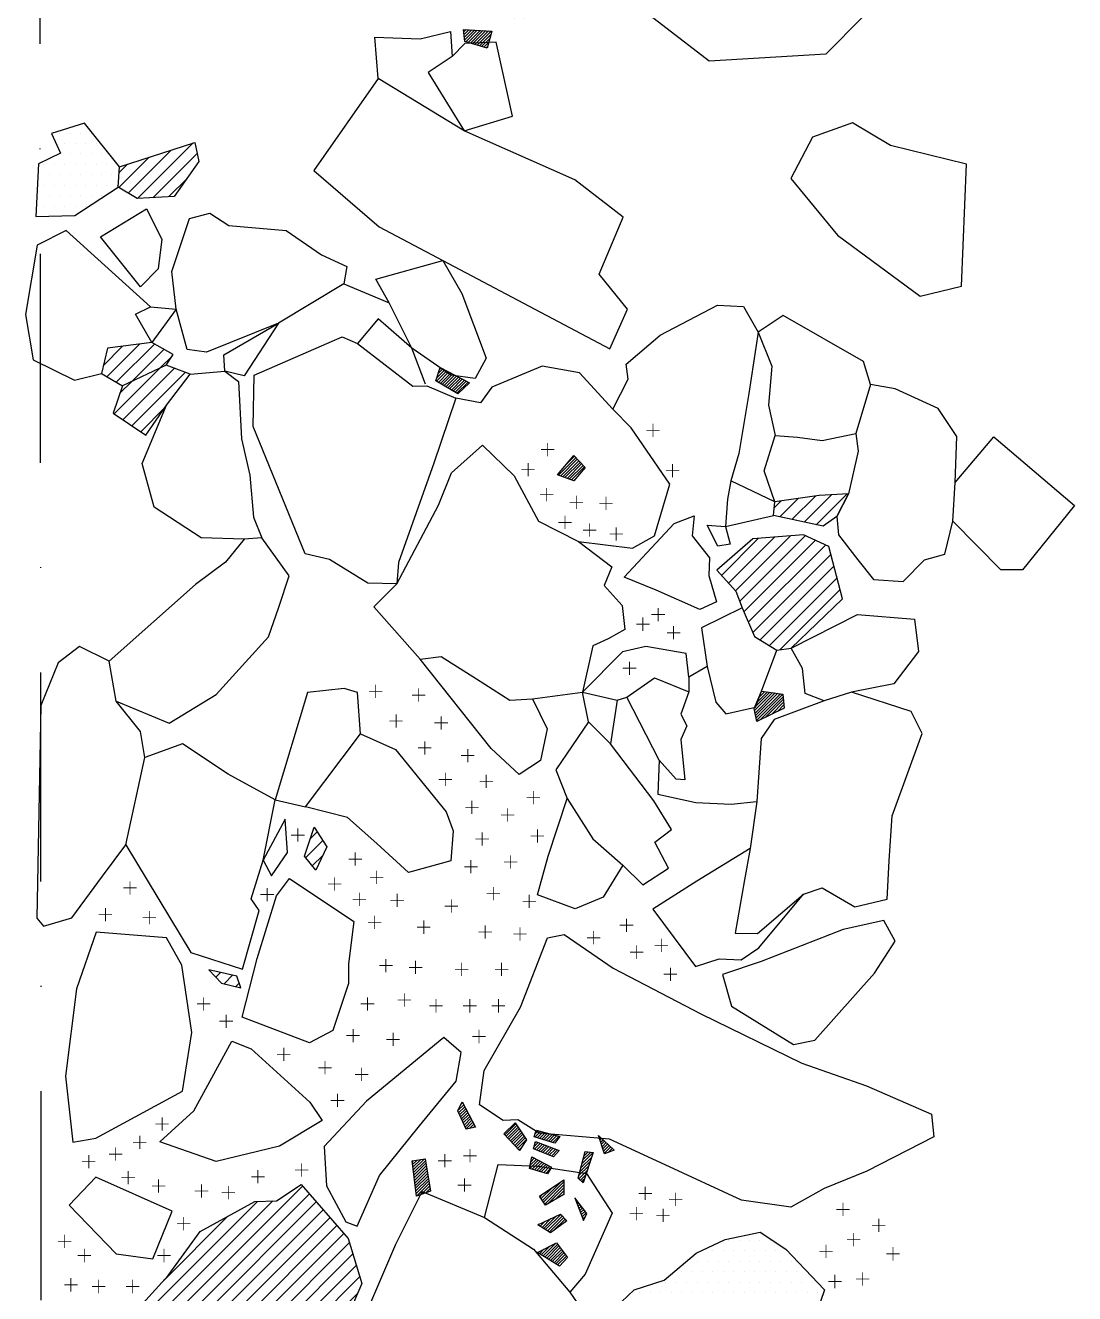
# Model space of a CAD drawing. Header units: metres. Extents: x -433 to -308, y -1823 to -1367.
# Drawn here: x -433.5 to -308, y -1597.6 to -1445.9 of the extents above; entities that cross this region are included whole.
import ezdxf

# ---------------------------------------------------------------- set-up
doc = ezdxf.new("R2010")
doc.units = ezdxf.units.M
doc.header["$LTSCALE"] = 25
doc.header["$MEASUREMENT"] = 0
doc.linetypes.add('STRICHPUNKTX2', pattern=[2, 1, -0.5, 0, -0.5])
doc.layers.get('0').update_dxf_attribs({"linetype": 'CONTINUOUS'})
for name, color, linetype in [('BEFUND', 1, 'CONTINUOUS'), ('FEUER', 1, 'CONTINUOUS'), ('GRABUNGSGRENZE', 3, 'STRICHPUNKTX2'), ('KNOCHEN', 2, 'CONTINUOUS'), ('KNOCHENSCHRAFF', 2, 'CONTINUOUS'), ('STEINE', 4, 'CONTINUOUS'), ('STEINESCHRAFF', 4, 'CONTINUOUS')]:
    doc.layers.add(name, color=color, linetype=linetype)

# ---------------------------------------------------------------- blocks, each defined once
blk = doc.blocks.new('*X1')
at = {"color": 0}
for p, q in [((-390.59, -1439.93), (-390.26, -1439.61)), ((-390.54, -1440.24), (-389.81, -1439.51)), ((-390.49, -1440.54), (-389.37, -1439.42)), ((-390.44, -1440.85), (-388.92, -1439.33)), ((-390.39, -1441.15), (-388.47, -1439.23)), ((-390.34, -1441.45), (-388.03, -1439.14)), ((-390.29, -1441.76), (-387.66, -1439.12)), ((-390.24, -1442.06), (-387.61, -1439.43)), ((-390.19, -1442.37), (-387.56, -1439.73)), ((-390.06, -1442.59), (-387.51, -1440.04)), ((-389.83, -1442.71), (-387.46, -1440.34)), ((-389.6, -1442.83), (-387.41, -1440.65)), ((-389.36, -1442.95), (-387.36, -1440.95)), ((-389.13, -1443.07), (-387.32, -1441.26)), ((-388.89, -1443.19), (-387.27, -1441.56)), ((-388.66, -1443.31), (-387.22, -1441.87)), ((-388.43, -1443.43), (-387.17, -1442.17)), ((-381.04, -1446.65), (-380.77, -1446.38)), ((-381.01, -1446.97), (-380.44, -1446.4)), ((-380.97, -1447.29), (-380.1, -1446.42)), ((-380.94, -1447.61), (-379.77, -1446.44)), ((-380.8, -1447.83), (-379.43, -1446.46)), ((-380.53, -1447.91), (-379.1, -1446.48)), ((-380.26, -1447.99), (-378.77, -1446.5)), ((-379.99, -1448.07), (-378.43, -1446.52)), ((-379.72, -1448.16), (-378.1, -1446.54)), ((-379.45, -1448.24), (-377.77, -1446.56)), ((-379.18, -1448.32), (-377.81, -1446.96)), ((-378.91, -1448.41), (-377.94, -1447.44)), ((-378.64, -1448.49), (-378.08, -1447.93)), ((-378.37, -1448.57), (-378.21, -1448.42)), ((-383.97, -1487.06), (-383.77, -1486.86)), ((-384.31, -1488.1), (-383.31, -1487.1)), ((-384.3, -1488.44), (-383.08, -1487.22)), ((-384.14, -1487.58), (-383.54, -1486.98)), ((-384.08, -1488.58), (-382.84, -1487.34)), ((-383.85, -1488.71), (-382.61, -1487.47)), ((-383.63, -1488.84), (-382.38, -1487.59)), ((-383.41, -1488.97), (-382.15, -1487.71)), ((-383.19, -1489.1), (-381.91, -1487.83)), ((-382.97, -1489.24), (-381.68, -1487.95)), ((-382.75, -1489.37), (-381.45, -1488.07)), ((-382.52, -1489.5), (-381.22, -1488.19)), ((-382.3, -1489.63), (-380.98, -1488.31)), ((-382.08, -1489.76), (-380.75, -1488.43)), ((-381.86, -1489.89), (-380.52, -1488.56)), ((-368.68, -1498.28), (-367.82, -1497.43)), ((-369.73, -1499.69), (-367.65, -1497.61)), ((-369.47, -1499.79), (-367.48, -1497.79)), ((-369.22, -1499.88), (-367.3, -1497.97)), ((-368.96, -1499.97), (-367.13, -1498.15)), ((-368.7, -1500.07), (-366.96, -1498.33)), ((-368.44, -1500.16), (-366.78, -1498.51)), ((-368.18, -1500.26), (-366.61, -1498.69)), ((-367.92, -1500.35), (-367.62, -1500.05))]:
    blk.add_line(p, q, dxfattribs=at)
blk = doc.blocks.new('*X2')
at = {"color": 0}
for p, q in [((-346.27, -1527.49), (-344.43, -1525.66)), ((-346.27, -1527.85), (-344.12, -1525.7)), ((-346.21, -1528.14), (-343.81, -1525.74)), ((-346.15, -1528.43), (-343.5, -1525.78)), ((-346.09, -1528.73), (-343.19, -1525.83)), ((-346.03, -1529.02), (-342.9, -1525.89)), ((-346.02, -1526.89), (-344.74, -1525.61)), ((-345.77, -1526.29), (-345.05, -1525.57)), ((-345.59, -1528.94), (-342.87, -1526.21)), ((-345.52, -1525.68), (-345.36, -1525.53)), ((-344.91, -1528.6), (-342.84, -1526.53)), ((-344.22, -1528.27), (-342.81, -1526.86)), ((-343.53, -1527.94), (-342.78, -1527.18)), ((-342.84, -1527.6), (-342.75, -1527.51)), ((-381.4, -1574.99), (-381.18, -1574.78)), ((-381.72, -1575.67), (-381.06, -1575.01)), ((-381.66, -1575.96), (-380.94, -1575.24)), ((-381.55, -1576.2), (-380.82, -1575.48)), ((-381.44, -1576.45), (-380.7, -1575.71)), ((-381.33, -1576.69), (-380.57, -1575.94)), ((-381.22, -1576.94), (-380.45, -1576.17)), ((-381.11, -1577.18), (-380.33, -1576.4)), ((-381, -1577.43), (-380.21, -1576.63)), ((-380.9, -1577.67), (-380.09, -1576.86)), ((-380.79, -1577.92), (-379.96, -1577.1)), ((-380.35, -1577.84), (-379.84, -1577.33)), ((-379.9, -1577.73), (-379.72, -1577.56)), ((-376.15, -1578.59), (-374.84, -1577.27)), ((-375.98, -1578.77), (-374.69, -1577.48)), ((-375.81, -1578.95), (-374.55, -1577.69)), ((-375.64, -1579.14), (-374.41, -1577.9)), ((-375.47, -1579.32), (-374.27, -1578.12)), ((-375.3, -1579.5), (-374.12, -1578.33)), ((-375.13, -1579.69), (-373.98, -1578.54)), ((-374.96, -1579.87), (-373.84, -1578.75)), ((-374.79, -1580.05), (-373.7, -1578.96)), ((-374.62, -1580.24), (-373.55, -1579.17)), ((-372.54, -1578.87), (-371.85, -1578.18)), ((-372.52, -1578.49), (-372.13, -1578.1)), ((-372.49, -1579.52), (-372.4, -1579.43)), ((-372.27, -1578.95), (-371.57, -1578.25)), ((-372, -1579.04), (-371.29, -1578.33)), ((-371.73, -1579.12), (-371.02, -1578.4)), ((-371.46, -1579.2), (-370.74, -1578.48)), ((-371.2, -1579.29), (-370.46, -1578.55)), ((-370.93, -1579.37), (-370.18, -1578.62)), ((-370.66, -1579.46), (-369.9, -1578.7)), ((-370.39, -1579.54), (-369.62, -1578.77)), ((-364.95, -1578.7), (-364.94, -1578.69)), ((-364.86, -1578.96), (-364.76, -1578.86)), ((-364.77, -1579.23), (-364.57, -1579.03)), ((-364.69, -1579.5), (-364.39, -1579.2)), ((-364.6, -1579.76), (-364.21, -1579.37)), ((-374.45, -1580.42), (-374.15, -1580.12)), ((-372.64, -1580.02), (-372.14, -1579.53)), ((-372.59, -1580.33), (-371.89, -1579.62)), ((-372.34, -1580.43), (-371.63, -1579.72)), ((-372.08, -1580.53), (-371.37, -1579.82)), ((-371.83, -1580.63), (-371.12, -1579.92)), ((-371.58, -1580.73), (-370.86, -1580.01)), ((-371.33, -1580.83), (-370.61, -1580.11)), ((-371.08, -1580.94), (-370.35, -1580.21)), ((-370.82, -1581.04), (-370.09, -1580.31)), ((-370.57, -1581.14), (-369.84, -1580.4)), ((-366.91, -1582.07), (-365.56, -1580.73)), ((-366.79, -1581.6), (-365.87, -1580.68)), ((-366.67, -1581.13), (-366.18, -1580.63)), ((-366.55, -1580.65), (-366.48, -1580.58)), ((-364.51, -1580.03), (-364.02, -1579.54)), ((-364.43, -1580.3), (-363.84, -1579.71)), ((-364.34, -1580.56), (-363.65, -1579.88)), ((-364.25, -1580.83), (-363.47, -1580.05)), ((-363.77, -1580.7), (-363.28, -1580.21)), ((-363.18, -1580.47), (-363.1, -1580.38)), ((-387.19, -1581.85), (-387.04, -1581.69)), ((-387.16, -1582.17), (-386.61, -1581.62)), ((-387.12, -1582.48), (-386.19, -1581.55)), ((-387.08, -1582.8), (-385.76, -1581.48)), ((-387.04, -1583.11), (-385.64, -1581.71)), ((-387, -1583.43), (-385.58, -1582.01)), ((-386.96, -1583.74), (-385.53, -1582.31)), ((-373.13, -1582.64), (-372.14, -1581.65)), ((-373.1, -1582.25), (-372.37, -1581.53)), ((-373.02, -1581.82), (-372.61, -1581.41)), ((-372.94, -1581.38), (-372.84, -1581.29)), ((-372.86, -1582.72), (-371.91, -1581.77)), ((-372.59, -1582.8), (-371.68, -1581.89)), ((-372.32, -1582.89), (-371.44, -1582.01)), ((-372.05, -1582.97), (-371.21, -1582.13)), ((-371.78, -1583.05), (-370.98, -1582.25)), ((-371.51, -1583.14), (-370.75, -1582.37)), ((-370.32, -1581.24), (-370.22, -1581.14)), ((-367.27, -1583.49), (-366.1, -1582.32)), ((-367.15, -1583.02), (-365.92, -1581.79)), ((-367.03, -1582.55), (-365.74, -1581.26)), ((-386.93, -1584.06), (-385.48, -1582.61)), ((-386.89, -1584.37), (-385.43, -1582.91)), ((-386.85, -1584.69), (-385.38, -1583.22)), ((-386.81, -1585), (-385.32, -1583.52)), ((-386.77, -1585.32), (-385.27, -1583.82)), ((-371.24, -1583.22), (-370.66, -1582.64)), ((-367.28, -1583.86), (-366.28, -1582.86)), ((-367.1, -1584.03), (-366.46, -1583.39)), ((-366.93, -1584.21), (-366.64, -1583.92)), ((-386.73, -1585.63), (-385.22, -1584.12)), ((-386.7, -1585.95), (-385.17, -1584.42)), ((-386.16, -1585.76), (-385.12, -1584.72)), ((-385.6, -1585.56), (-385.06, -1585.03)), ((-385.04, -1585.36), (-385.01, -1585.33)), ((-371.79, -1586.24), (-370.48, -1584.93)), ((-371.65, -1586.46), (-369.41, -1584.22)), ((-371.51, -1586.67), (-369.08, -1584.24)), ((-371.36, -1586.88), (-369.08, -1584.6)), ((-370.96, -1586.83), (-369.08, -1584.95)), ((-370.12, -1586.34), (-369.08, -1585.3)), ((-371.93, -1586.03), (-371.54, -1585.64)), ((-369.27, -1585.85), (-369.08, -1585.66)), ((-367.67, -1586.37), (-367.62, -1586.32)), ((-367.57, -1586.62), (-367.47, -1586.52)), ((-367.47, -1586.88), (-367.31, -1586.72)), ((-367.38, -1587.14), (-367.16, -1586.92)), ((-371.47, -1589.82), (-369.97, -1588.31)), ((-371.26, -1589.95), (-369.44, -1588.14)), ((-371.04, -1590.09), (-369.27, -1588.32)), ((-370.82, -1590.23), (-369.1, -1588.5)), ((-367.28, -1587.39), (-367.01, -1587.12)), ((-367.18, -1587.65), (-366.86, -1587.32)), ((-367.08, -1587.9), (-366.7, -1587.52)), ((-366.99, -1588.16), (-366.55, -1587.73)), ((-366.89, -1588.42), (-366.4, -1587.93)), ((-366.79, -1588.67), (-366.49, -1588.37)), ((-372.12, -1589.41), (-371.98, -1589.27)), ((-371.91, -1589.54), (-371.31, -1588.95)), ((-371.69, -1589.68), (-370.64, -1588.63)), ((-370.34, -1590.1), (-368.92, -1588.68)), ((-368.98, -1589.1), (-368.75, -1588.87)), ((-371.57, -1593.09), (-370.02, -1591.55)), ((-372.22, -1592.69), (-372.19, -1592.66)), ((-372.01, -1592.83), (-371.47, -1592.29)), ((-371.79, -1592.96), (-370.74, -1591.92)), ((-371.35, -1593.23), (-369.81, -1591.69)), ((-371.13, -1593.36), (-369.66, -1591.9)), ((-370.91, -1593.5), (-369.51, -1592.1)), ((-370.69, -1593.63), (-369.37, -1592.31)), ((-370.47, -1593.77), (-369.22, -1592.51)), ((-370.25, -1593.9), (-369.07, -1592.72)), ((-370.03, -1594.04), (-368.92, -1592.93)), ((-369.82, -1594.17), (-368.78, -1593.13)), ((-369.6, -1594.3), (-369.37, -1594.08))]:
    blk.add_line(p, q, dxfattribs=at)
blk = doc.blocks.new('*X4')
at = {"color": 0}
for p, q in [((-415.32, -1599.73), (-400.32, -1584.73)), ((-418.5, -1599.37), (-405.71, -1586.58)), ((-416.91, -1599.55), (-403.87, -1586.5)), ((-413.73, -1599.91), (-399.5, -1585.67)), ((-412.15, -1600.09), (-398.68, -1586.62)), ((-417.01, -1596.11), (-409.25, -1588.35)), ((-410.73, -1600.44), (-397.86, -1587.57)), ((-409.31, -1600.78), (-397.04, -1588.51)), ((-407.89, -1601.13), (-396.22, -1589.46)), ((-406.47, -1601.48), (-395.39, -1590.4)), ((-405.04, -1601.82), (-394.71, -1591.49)), ((-403.62, -1602.17), (-394.3, -1592.85)), ((-400.76, -1601.07), (-393.89, -1594.2)), ((-399.25, -1601.33), (-393.47, -1595.55)), ((-397.74, -1601.59), (-393.74, -1597.59)), ((-396.23, -1601.84), (-395.07, -1600.69)), ((-390.63, -1617.46), (-381.1, -1607.93)), ((-388.84, -1613.91), (-382.39, -1607.45)), ((-387.22, -1610.51), (-384.07, -1607.36)), ((-394.27, -1626.4), (-377.21, -1609.35)), ((-393.59, -1623.95), (-378.51, -1608.87)), ((-392.41, -1621.01), (-379.8, -1608.4)), ((-409.54, -1615.16), (-404.66, -1610.28)), ((-409.41, -1616.8), (-403.05, -1610.43)), ((-408.75, -1617.9), (-401.62, -1610.77)), ((-408.09, -1619.01), (-400.29, -1611.21)), ((-407.92, -1611.77), (-406.43, -1610.28)), ((-393.77, -1627.67), (-376.83, -1610.73)), ((-407.65, -1620.33), (-398.96, -1611.65)), ((-407.31, -1621.77), (-397.63, -1612.08)), ((-407.24, -1623.46), (-396.66, -1612.89)), ((-393.18, -1628.85), (-376.66, -1612.32)), ((-407.17, -1625.16), (-395.85, -1613.85)), ((-392.09, -1629.53), (-376.48, -1613.92)), ((-407.09, -1626.85), (-395.04, -1614.8)), ((-406.04, -1627.57), (-394.23, -1615.76)), ((-391, -1630.21), (-376.31, -1615.51)), ((-404.58, -1627.87), (-393.4, -1616.7)), ((-389.91, -1630.89), (-376.14, -1617.11)), ((-402.66, -1627.73), (-392.5, -1617.56)), ((-388.83, -1631.57), (-375.96, -1618.7)), ((-395.05, -1621.88), (-392.33, -1619.16)), ((-381.16, -1625.67), (-375.79, -1620.3)), ((-392.57, -1621.17), (-392.47, -1621.07)), ((-400.21, -1627.04), (-395.34, -1622.17)), ((-396.94, -1625.54), (-395.37, -1623.97)), ((-431.97, -1626.98), (-431.29, -1626.3)), ((-431.83, -1628.61), (-429.98, -1626.76)), ((-431.7, -1630.25), (-428.67, -1627.22)), ((-431.57, -1631.88), (-427.36, -1627.68)), ((-431.44, -1633.52), (-426.05, -1628.14)), ((-431.3, -1635.15), (-424.74, -1628.59)), ((-431.17, -1636.79), (-423.44, -1629.05)), ((-431.04, -1638.42), (-422.13, -1629.51)), ((-430.91, -1640.06), (-420.87, -1630.02)), ((-429.79, -1640.71), (-419.62, -1630.54)), ((-428.66, -1641.34), (-418.38, -1631.06)), ((-426.9, -1641.36), (-417.46, -1631.92)), ((-425.39, -1641.62), (-416.89, -1633.12)), ((-423.98, -1641.97), (-417.66, -1635.65)), ((-422.57, -1642.33), (-418.61, -1638.37)), ((-421.16, -1642.69), (-418.01, -1639.54)), ((-419.75, -1643.04), (-419.26, -1642.56)), ((-326.7, -1656.06), (-319.62, -1648.98)), ((-326.54, -1654.13), (-321.19, -1648.79)), ((-326.41, -1657.54), (-318.27, -1649.4)), ((-326.38, -1652.2), (-323.74, -1649.57)), ((-325.63, -1658.53), (-316.92, -1649.81)), ((-324.85, -1659.52), (-315.27, -1649.94)), ((-324.08, -1660.51), (-313.28, -1649.72)), ((-323.55, -1661.75), (-312.33, -1650.53)), ((-323.39, -1663.36), (-311.38, -1651.35)), ((-323.24, -1664.97), (-310.43, -1652.16)), ((-322.83, -1666.33), (-311.15, -1654.65)), ((-322.02, -1667.29), (-312.6, -1657.87)), ((-320.83, -1667.87), (-314.37, -1661.41)), ((-343.44, -1679.87), (-328.54, -1664.98)), ((-343.4, -1678.06), (-331.22, -1665.88)), ((-342.88, -1681.08), (-327.27, -1665.47)), ((-319.24, -1668.05), (-316.18, -1664.99)), ((-342.05, -1682.02), (-326.18, -1666.15)), ((-341.22, -1682.96), (-326.36, -1668.09)), ((-336.56, -1669.46), (-335.25, -1668.15)), ((-340.4, -1683.9), (-326.54, -1670.04)), ((-329.47, -1676.51), (-323.2, -1670.24)), ((-329.36, -1678.17), (-321.54, -1670.34)), ((-329.25, -1679.82), (-319.88, -1670.45)), ((-339.17, -1672.07), (-337.99, -1670.89)), ((-329.14, -1681.48), (-318.22, -1670.56)), ((-329.03, -1683.14), (-316.56, -1670.66)), ((-328.92, -1684.8), (-315.88, -1671.76)), ((-327.47, -1672.74), (-326.56, -1671.83)), ((-339.08, -1684.35), (-327.47, -1672.74)), ((-328.81, -1686.46), (-315.53, -1673.18)), ((-328.7, -1688.12), (-315.18, -1674.59)), ((-337.6, -1684.64), (-329.47, -1676.51)), ((-327.44, -1688.62), (-314.83, -1676.01)), ((-325.98, -1688.93), (-314.78, -1677.73)), ((-336.12, -1684.92), (-329.36, -1678.17)), ((-334.99, -1685.57), (-329.25, -1679.82)), ((-324.51, -1689.23), (-315.84, -1680.55)), ((-401.26, -1688.19), (-394.78, -1681.71)), ((-333.92, -1686.26), (-329.14, -1681.48)), ((-322.92, -1689.41), (-315.74, -1682.22)), ((-402.2, -1687.37), (-398.29, -1683.45)), ((-400.31, -1689.02), (-394.33, -1683.03)), ((-332.84, -1686.95), (-329.03, -1683.14)), ((-321.06, -1689.31), (-315.29, -1683.54)), ((-399.37, -1689.84), (-393.88, -1684.35)), ((-397.82, -1690.06), (-393.44, -1685.68)), ((-332.36, -1688.23), (-328.92, -1684.8)), ((-396.03, -1690.03), (-392.99, -1687)), ((-330.76, -1688.4), (-328.81, -1686.46)), ((-328.96, -1688.37), (-328.7, -1688.12))]:
    blk.add_line(p, q, dxfattribs=at)
blk = doc.blocks.new('*X6')
at = {"color": 0}
for p, q in [((-421.19, -1465.94), (-416.04, -1460.79)), ((-420.05, -1466.57), (-413.42, -1459.94)), ((-422.3, -1465.28), (-418.66, -1461.64)), ((-422.25, -1463.46), (-421.28, -1462.49)), ((-418.19, -1466.48), (-412.93, -1461.21)), ((-416.34, -1466.39), (-414.14, -1464.19)), ((-424.16, -1486.59), (-421.84, -1484.26)), ((-423.71, -1487.9), (-419.81, -1484.01)), ((-422.6, -1488.56), (-418.04, -1484)), ((-420.71, -1488.44), (-416.9, -1484.64)), ((-417.39, -1486.89), (-415.89, -1485.39)), ((-422.85, -1492.35), (-417.39, -1486.89)), ((-421.8, -1493.06), (-415.63, -1486.9)), ((-422.2, -1489.93), (-420.71, -1488.44)), ((-420.74, -1493.77), (-414.34, -1487.38)), ((-419.68, -1494.49), (-416.8, -1491.6)), ((-340.35, -1505.31), (-337.08, -1502.03)), ((-338.89, -1505.62), (-335.2, -1501.92)), ((-343.9, -1503.56), (-343.14, -1502.79)), ((-343.26, -1504.68), (-341.07, -1502.49)), ((-341.81, -1505), (-339, -1502.19)), ((-350.24, -1511.67), (-345.81, -1507.23)), ((-349.4, -1512.6), (-343.9, -1507.09)), ((-348.57, -1513.53), (-341.98, -1506.94)), ((-348.06, -1514.79), (-340.2, -1506.92)), ((-347.55, -1516.04), (-338.98, -1507.48)), ((-347.02, -1517.28), (-337.77, -1508.03)), ((-346.48, -1518.51), (-337.15, -1509.18)), ((-345.6, -1519.4), (-336.78, -1510.58)), ((-344.5, -1520.07), (-336.41, -1511.98)), ((-343.23, -1520.56), (-336.05, -1513.38)), ((-399.39, -1543.14), (-398.59, -1542.34)), ((-399.96, -1545.47), (-397.9, -1543.41)), ((-399.16, -1546.44), (-397.89, -1545.17)), ((-410.69, -1559.74), (-410.14, -1559.19)), ((-409.71, -1560.53), (-408.7, -1559.52)), ((-408.29, -1560.87), (-407.89, -1560.47))]:
    blk.add_line(p, q, dxfattribs=at)
blk = doc.blocks.new('LB')
at = {"layer": 'FEUER', "const_width": 0.1}
for points in [[(0, 0), (0, -1.6)], [(-0.8, -0.8), (0.8, -0.8)]]:
    blk.add_lwpolyline(points, dxfattribs=at)
blk = doc.blocks.new('*X8')
at = {"color": 0}
for p, q in [((-349.375, -1591.25), (-349.375, -1591.25)), ((-348.125, -1591.25), (-348.125, -1591.25)), ((-346.875, -1591.25), (-346.875, -1591.25)), ((-345.625, -1591.25), (-345.625, -1591.25)), ((-344.375, -1591.25), (-344.375, -1591.25)), ((-352.5, -1592.5), (-352.5, -1592.5)), ((-351.25, -1592.5), (-351.25, -1592.5)), ((-350, -1592.5), (-350, -1592.5)), ((-348.75, -1592.5), (-348.75, -1592.5)), ((-347.5, -1592.5), (-347.5, -1592.5)), ((-346.25, -1592.5), (-346.25, -1592.5)), ((-345, -1592.5), (-345, -1592.5)), ((-343.75, -1592.5), (-343.75, -1592.5)), ((-342.5, -1592.5), (-342.5, -1592.5)), ((-354.375, -1593.75), (-354.375, -1593.75)), ((-353.125, -1593.75), (-353.125, -1593.75)), ((-351.875, -1593.75), (-351.875, -1593.75)), ((-350.625, -1593.75), (-350.625, -1593.75)), ((-349.375, -1593.75), (-349.375, -1593.75)), ((-348.125, -1593.75), (-348.125, -1593.75)), ((-346.875, -1593.75), (-346.875, -1593.75)), ((-345.625, -1593.75), (-345.625, -1593.75)), ((-344.375, -1593.75), (-344.375, -1593.75)), ((-343.125, -1593.75), (-343.125, -1593.75)), ((-341.875, -1593.75), (-341.875, -1593.75)), ((-355, -1595), (-355, -1595)), ((-353.75, -1595), (-353.75, -1595)), ((-352.5, -1595), (-352.5, -1595)), ((-351.25, -1595), (-351.25, -1595)), ((-350, -1595), (-350, -1595)), ((-348.75, -1595), (-348.75, -1595)), ((-347.5, -1595), (-347.5, -1595)), ((-346.25, -1595), (-346.25, -1595)), ((-345, -1595), (-345, -1595)), ((-343.75, -1595), (-343.75, -1595)), ((-342.5, -1595), (-342.5, -1595)), ((-341.25, -1595), (-341.25, -1595)), ((-340, -1595), (-340, -1595)), ((-360, -1597.5), (-360, -1597.5)), ((-358.75, -1597.5), (-358.75, -1597.5)), ((-357.5, -1597.5), (-357.5, -1597.5)), ((-356.875, -1596.25), (-356.875, -1596.25)), ((-356.25, -1597.5), (-356.25, -1597.5)), ((-355.625, -1596.25), (-355.625, -1596.25)), ((-355, -1597.5), (-355, -1597.5)), ((-354.375, -1596.25), (-354.375, -1596.25)), ((-353.75, -1597.5), (-353.75, -1597.5)), ((-353.125, -1596.25), (-353.125, -1596.25)), ((-352.5, -1597.5), (-352.5, -1597.5)), ((-351.875, -1596.25), (-351.875, -1596.25)), ((-351.25, -1597.5), (-351.25, -1597.5)), ((-350.625, -1596.25), (-350.625, -1596.25)), ((-350, -1597.5), (-350, -1597.5)), ((-349.375, -1596.25), (-349.375, -1596.25)), ((-348.75, -1597.5), (-348.75, -1597.5)), ((-348.125, -1596.25), (-348.125, -1596.25)), ((-347.5, -1597.5), (-347.5, -1597.5)), ((-346.875, -1596.25), (-346.875, -1596.25)), ((-346.25, -1597.5), (-346.25, -1597.5)), ((-345.625, -1596.25), (-345.625, -1596.25)), ((-345, -1597.5), (-345, -1597.5)), ((-344.375, -1596.25), (-344.375, -1596.25)), ((-343.75, -1597.5), (-343.75, -1597.5)), ((-343.125, -1596.25), (-343.125, -1596.25)), ((-342.5, -1597.5), (-342.5, -1597.5)), ((-341.875, -1596.25), (-341.875, -1596.25)), ((-341.25, -1597.5), (-341.25, -1597.5)), ((-340.625, -1596.25), (-340.625, -1596.25)), ((-340, -1597.5), (-340, -1597.5)), ((-339.375, -1596.25), (-339.375, -1596.25)), ((-338.75, -1597.5), (-338.75, -1597.5))]:
    blk.add_line(p, q, dxfattribs=at)
blk = doc.blocks.new('*X9')
at = {"color": 0}
for p, q in [((-426.875, -1416.25), (-426.875, -1416.25)), ((-425.625, -1416.25), (-425.625, -1416.25)), ((-424.375, -1416.25), (-424.375, -1416.25)), ((-427.5, -1417.5), (-427.5, -1417.5)), ((-426.25, -1417.5), (-426.25, -1417.5)), ((-425, -1417.5), (-425, -1417.5)), ((-423.75, -1417.5), (-423.75, -1417.5)), ((-422.5, -1417.5), (-422.5, -1417.5)), ((-421.25, -1417.5), (-421.25, -1417.5)), ((-420, -1417.5), (-420, -1417.5)), ((-428.75, -1420), (-428.75, -1420)), ((-428.125, -1418.75), (-428.125, -1418.75)), ((-427.5, -1420), (-427.5, -1420)), ((-426.875, -1418.75), (-426.875, -1418.75)), ((-426.25, -1420), (-426.25, -1420)), ((-425.625, -1418.75), (-425.625, -1418.75)), ((-425, -1420), (-425, -1420)), ((-424.375, -1418.75), (-424.375, -1418.75)), ((-423.75, -1420), (-423.75, -1420)), ((-423.125, -1418.75), (-423.125, -1418.75)), ((-422.5, -1420), (-422.5, -1420)), ((-421.875, -1418.75), (-421.875, -1418.75)), ((-421.25, -1420), (-421.25, -1420)), ((-420.625, -1418.75), (-420.625, -1418.75)), ((-420, -1420), (-420, -1420)), ((-419.375, -1418.75), (-419.375, -1418.75)), ((-429.375, -1421.25), (-429.375, -1421.25)), ((-428.125, -1421.25), (-428.125, -1421.25)), ((-426.875, -1421.25), (-426.875, -1421.25)), ((-425.625, -1421.25), (-425.625, -1421.25)), ((-424.375, -1421.25), (-424.375, -1421.25)), ((-423.125, -1421.25), (-423.125, -1421.25)), ((-421.875, -1421.25), (-421.875, -1421.25)), ((-420.625, -1421.25), (-420.625, -1421.25)), ((-419.375, -1421.25), (-419.375, -1421.25)), ((-430, -1422.5), (-430, -1422.5)), ((-428.75, -1422.5), (-428.75, -1422.5)), ((-427.5, -1422.5), (-427.5, -1422.5)), ((-426.25, -1422.5), (-426.25, -1422.5)), ((-425, -1422.5), (-425, -1422.5)), ((-423.75, -1422.5), (-423.75, -1422.5)), ((-422.5, -1422.5), (-422.5, -1422.5)), ((-421.25, -1422.5), (-421.25, -1422.5)), ((-420, -1422.5), (-420, -1422.5)), ((-357.5, -1422.5), (-357.5, -1422.5)), ((-428.125, -1423.75), (-428.125, -1423.75)), ((-426.875, -1423.75), (-426.875, -1423.75)), ((-425.625, -1423.75), (-425.625, -1423.75)), ((-424.375, -1423.75), (-424.375, -1423.75)), ((-423.125, -1423.75), (-423.125, -1423.75)), ((-421.875, -1423.75), (-421.875, -1423.75)), ((-420.625, -1423.75), (-420.625, -1423.75)), ((-419.375, -1423.75), (-419.375, -1423.75)), ((-359.375, -1423.75), (-359.375, -1423.75)), ((-358.125, -1423.75), (-358.125, -1423.75)), ((-356.875, -1423.75), (-356.875, -1423.75)), ((-355.625, -1423.75), (-355.625, -1423.75)), ((-426.25, -1425), (-426.25, -1425)), ((-425, -1425), (-425, -1425)), ((-424.375, -1426.25), (-424.375, -1426.25)), ((-423.75, -1425), (-423.75, -1425)), ((-423.125, -1426.25), (-423.125, -1426.25)), ((-422.5, -1425), (-422.5, -1425)), ((-421.875, -1426.25), (-421.875, -1426.25)), ((-421.25, -1425), (-421.25, -1425)), ((-420.625, -1426.25), (-420.625, -1426.25)), ((-420, -1425), (-420, -1425)), ((-361.875, -1426.25), (-361.875, -1426.25)), ((-360.625, -1426.25), (-360.625, -1426.25)), ((-360, -1425), (-360, -1425)), ((-359.375, -1426.25), (-359.375, -1426.25)), ((-358.75, -1425), (-358.75, -1425)), ((-358.125, -1426.25), (-358.125, -1426.25)), ((-357.5, -1425), (-357.5, -1425)), ((-356.875, -1426.25), (-356.875, -1426.25)), ((-356.25, -1425), (-356.25, -1425)), ((-423.75, -1427.5), (-423.75, -1427.5)), ((-362.5, -1427.5), (-362.5, -1427.5)), ((-361.25, -1427.5), (-361.25, -1427.5)), ((-360, -1427.5), (-360, -1427.5)), ((-358.75, -1427.5), (-358.75, -1427.5)), ((-357.5, -1427.5), (-357.5, -1427.5)), ((-356.25, -1427.5), (-356.25, -1427.5)), ((-363.125, -1428.75), (-363.125, -1428.75)), ((-361.875, -1428.75), (-361.875, -1428.75)), ((-360.625, -1428.75), (-360.625, -1428.75)), ((-359.375, -1428.75), (-359.375, -1428.75)), ((-358.125, -1428.75), (-358.125, -1428.75)), ((-356.875, -1428.75), (-356.875, -1428.75)), ((-363.75, -1430), (-363.75, -1430)), ((-362.5, -1430), (-362.5, -1430)), ((-361.25, -1430), (-361.25, -1430)), ((-360, -1430), (-360, -1430)), ((-358.75, -1430), (-358.75, -1430)), ((-357.5, -1430), (-357.5, -1430)), ((-365.625, -1431.25), (-365.625, -1431.25)), ((-364.375, -1431.25), (-364.375, -1431.25)), ((-363.125, -1431.25), (-363.125, -1431.25)), ((-361.875, -1431.25), (-361.875, -1431.25)), ((-360.625, -1431.25), (-360.625, -1431.25)), ((-359.375, -1431.25), (-359.375, -1431.25)), ((-358.125, -1431.25), (-358.125, -1431.25)), ((-366.25, -1432.5), (-366.25, -1432.5)), ((-365.625, -1433.75), (-365.625, -1433.75)), ((-365, -1432.5), (-365, -1432.5)), ((-364.375, -1433.75), (-364.375, -1433.75)), ((-363.75, -1432.5), (-363.75, -1432.5)), ((-363.125, -1433.75), (-363.125, -1433.75)), ((-362.5, -1432.5), (-362.5, -1432.5)), ((-361.875, -1433.75), (-361.875, -1433.75)), ((-361.25, -1432.5), (-361.25, -1432.5)), ((-360.625, -1433.75), (-360.625, -1433.75)), ((-360, -1432.5), (-360, -1432.5)), ((-359.375, -1433.75), (-359.375, -1433.75)), ((-358.75, -1432.5), (-358.75, -1432.5)), ((-358.125, -1433.75), (-358.125, -1433.75)), ((-366.25, -1435), (-366.25, -1435)), ((-365, -1435), (-365, -1435)), ((-363.75, -1435), (-363.75, -1435)), ((-362.5, -1435), (-362.5, -1435)), ((-361.25, -1435), (-361.25, -1435)), ((-360, -1435), (-360, -1435)), ((-358.75, -1435), (-358.75, -1435)), ((-366.875, -1436.25), (-366.875, -1436.25)), ((-365.625, -1436.25), (-365.625, -1436.25)), ((-364.375, -1436.25), (-364.375, -1436.25)), ((-363.125, -1436.25), (-363.125, -1436.25)), ((-361.875, -1436.25), (-361.875, -1436.25)), ((-360.625, -1436.25), (-360.625, -1436.25)), ((-359.375, -1436.25), (-359.375, -1436.25)), ((-367.5, -1437.5), (-367.5, -1437.5)), ((-366.25, -1437.5), (-366.25, -1437.5)), ((-365, -1437.5), (-365, -1437.5)), ((-363.75, -1437.5), (-363.75, -1437.5)), ((-362.5, -1437.5), (-362.5, -1437.5)), ((-361.25, -1437.5), (-361.25, -1437.5)), ((-360, -1437.5), (-360, -1437.5)), ((-363.125, -1438.75), (-363.125, -1438.75)), ((-361.875, -1438.75), (-361.875, -1438.75)), ((-374.375, -1441.25), (-374.375, -1441.25)), ((-375, -1442.5), (-375, -1442.5)), ((-373.75, -1442.5), (-373.75, -1442.5)), ((-372.5, -1442.5), (-372.5, -1442.5)), ((-375.625, -1443.75), (-375.625, -1443.75)), ((-374.375, -1443.75), (-374.375, -1443.75)), ((-373.125, -1443.75), (-373.125, -1443.75)), ((-371.875, -1443.75), (-371.875, -1443.75)), ((-375, -1445), (-375, -1445)), ((-373.75, -1445), (-373.75, -1445)), ((-429.375, -1458.75), (-429.375, -1458.75)), ((-428.125, -1458.75), (-428.125, -1458.75)), ((-426.875, -1458.75), (-426.875, -1458.75)), ((-425.625, -1458.75), (-425.625, -1458.75)), ((-428.75, -1460), (-428.75, -1460)), ((-427.5, -1460), (-427.5, -1460)), ((-426.25, -1460), (-426.25, -1460)), ((-425, -1460), (-425, -1460)), ((-431.25, -1462.5), (-431.25, -1462.5)), ((-430, -1462.5), (-430, -1462.5)), ((-429.375, -1461.25), (-429.375, -1461.25)), ((-428.75, -1462.5), (-428.75, -1462.5)), ((-428.125, -1461.25), (-428.125, -1461.25)), ((-427.5, -1462.5), (-427.5, -1462.5)), ((-426.875, -1461.25), (-426.875, -1461.25)), ((-426.25, -1462.5), (-426.25, -1462.5)), ((-425.625, -1461.25), (-425.625, -1461.25)), ((-425, -1462.5), (-425, -1462.5)), ((-424.375, -1461.25), (-424.375, -1461.25)), ((-423.75, -1462.5), (-423.75, -1462.5)), ((-422.5, -1462.5), (-422.5, -1462.5)), ((-430.625, -1463.75), (-430.625, -1463.75)), ((-429.375, -1463.75), (-429.375, -1463.75)), ((-428.125, -1463.75), (-428.125, -1463.75)), ((-426.875, -1463.75), (-426.875, -1463.75)), ((-425.625, -1463.75), (-425.625, -1463.75)), ((-424.375, -1463.75), (-424.375, -1463.75)), ((-423.125, -1463.75), (-423.125, -1463.75)), ((-431.25, -1465), (-431.25, -1465)), ((-430, -1465), (-430, -1465)), ((-428.75, -1465), (-428.75, -1465)), ((-427.5, -1465), (-427.5, -1465)), ((-426.25, -1465), (-426.25, -1465)), ((-425, -1465), (-425, -1465)), ((-423.75, -1465), (-423.75, -1465)), ((-422.5, -1465), (-422.5, -1465)), ((-430.625, -1466.25), (-430.625, -1466.25)), ((-429.375, -1466.25), (-429.375, -1466.25)), ((-428.125, -1466.25), (-428.125, -1466.25)), ((-426.875, -1466.25), (-426.875, -1466.25)), ((-425.625, -1466.25), (-425.625, -1466.25)), ((-424.375, -1466.25), (-424.375, -1466.25)), ((-431.25, -1467.5), (-431.25, -1467.5)), ((-430, -1467.5), (-430, -1467.5)), ((-428.75, -1467.5), (-428.75, -1467.5)), ((-427.5, -1467.5), (-427.5, -1467.5)), ((-426.25, -1467.5), (-426.25, -1467.5))]:
    blk.add_line(p, q, dxfattribs=at)

msp = doc.modelspace()

# ---------------------------------------------------------------- linework, layer by layer
at = {"layer": 'BEFUND'}
for points in [[(-360.52, -1422.09), (-360.68, -1413.25), (-357.42, -1411.31), (-349.35, -1410.08), (-340, -1414.51), (-330.24, -1426.14), (-328.8, -1440.23), (-337.77, -1449.33), (-351.71, -1450.16), (-358.81, -1444.7), (-361.88, -1439.4)], [(-320.91, -1462.48), (-330, -1460.25), (-334.55, -1457.54), (-339.34, -1459.23)], [(-339.34, -1459.23), (-341.94, -1464.19), (-336.37, -1470.97), (-326.46, -1478.27), (-321.51, -1477.09), (-320.91, -1462.48)]]:
    msp.add_lwpolyline(points, dxfattribs=at)
at = {"layer": 'GRABUNGSGRENZE', "flags": 128}
msp.add_lwpolyline([(-431.8, -1372.99), (-431.57, -1639.26), (-420.52, -1709.61), (-419.79, -1819.89), (-370.57, -1819.68), (-370.57, -1822.8)], dxfattribs=at)
at = {"layer": 'KNOCHEN'}
for points in [[(-381.07, -1446.36), (-377.7, -1446.56), (-378.26, -1448.6), (-380.92, -1447.79), (-381.07, -1446.36)], [(-384.4, -1488.38), (-383.89, -1486.8), (-380.36, -1488.64), (-381.74, -1489.96), (-384.4, -1488.38)], [(-369.83, -1499.65), (-367.9, -1497.35), (-366.52, -1498.78), (-367.89, -1500.37), (-369.83, -1499.65)], [(-346.01, -1529.14), (-346.32, -1527.61), (-345.45, -1525.51), (-342.9, -1525.87), (-342.74, -1527.55), (-346.01, -1529.14)], [(-380.78, -1577.94), (-381.75, -1575.74), (-381.24, -1574.67), (-379.66, -1577.68), (-380.78, -1577.94)], [(-374.4, -1580.48), (-376.24, -1578.49), (-374.91, -1577.16), (-373.53, -1579.21), (-374.4, -1580.48)], [(-372.71, -1580.28), (-372.46, -1579.41), (-369.65, -1580.48), (-370.31, -1581.24), (-372.71, -1580.28)], [(-372.61, -1578.85), (-372.41, -1578.03), (-369.55, -1578.79), (-370.16, -1579.61), (-372.61, -1578.85)], [(-364.23, -1580.88), (-364.95, -1578.69), (-363.06, -1580.42), (-364.23, -1580.88)], [(-367.35, -1583.79), (-366.53, -1580.58), (-365.56, -1580.73), (-366.78, -1584.35), (-367.35, -1583.79)], [(-386.69, -1585.96), (-387.21, -1581.72), (-385.68, -1581.46), (-385.01, -1585.34), (-386.69, -1585.96)], [(-373.17, -1582.63), (-372.91, -1581.25), (-370.56, -1582.47), (-371.02, -1583.29), (-373.17, -1582.63)], [(-371.99, -1585.94), (-369.08, -1584), (-369.08, -1585.74), (-371.27, -1587.01), (-371.99, -1585.94)], [(-367.75, -1586.14), (-366.73, -1588.85), (-366.32, -1588.03), (-367.75, -1586.14)], [(-372.19, -1589.36), (-369.49, -1588.08), (-368.72, -1588.9), (-370.66, -1590.33), (-372.19, -1589.36)], [(-372.24, -1592.68), (-369.94, -1591.51), (-368.66, -1593.29), (-369.58, -1594.31), (-372.24, -1592.68)]]:
    msp.add_lwpolyline(points, dxfattribs=at)
at = {"layer": 'STEINE'}
for points in [[(-391.28, -1452.24), (-391.69, -1447.29), (-386.28, -1447.49), (-382.65, -1446.62), (-382.45, -1449.58)], [(-382.45, -1449.58), (-385.3, -1451.52), (-381.01, -1458.51), (-375.24, -1456.72), (-377.19, -1447.89), (-380.92, -1448.05), (-382.45, -1449.58)], [(-363.57, -1484.58), (-361.48, -1479.83), (-364.86, -1475.65), (-362, -1468.81), (-367.78, -1464.37), (-381.01, -1458.51), (-391.28, -1452.24), (-398.98, -1463.23), (-391.16, -1469.96), (-383.54, -1473.99), (-363.57, -1484.58)], [(-432.21, -1468.73), (-427.56, -1468.62), (-422.36, -1465.24), (-422.21, -1462.79), (-426.4, -1457.59), (-430.33, -1458.82), (-429.26, -1461.17), (-431.91, -1462.45), (-432.21, -1468.73)], [(-422.36, -1465.24), (-422.21, -1462.79), (-413.22, -1459.87), (-412.71, -1462.17), (-415.67, -1466.36), (-420.11, -1466.57), (-422.36, -1465.24)], [(-424.5, -1471.17), (-418.99, -1467.84), (-417.14, -1471.47), (-417.6, -1474.99), (-419.69, -1477.14), (-424.5, -1471.17)], [(-415.45, -1479.84), (-415.97, -1475.3), (-414.54, -1471.01), (-413.83, -1468.96), (-411.43, -1468.35), (-409.13, -1469.83), (-402.29, -1470.43), (-398.05, -1473.34), (-395.03, -1474.71), (-395.39, -1476.81), (-403.19, -1481.51), (-411.82, -1484.99), (-414.12, -1484.64), (-415.45, -1479.84)], [(-418.51, -1479.54), (-428.58, -1470.41), (-432.05, -1472.15), (-433.47, -1480.47), (-432.55, -1485.88), (-427.59, -1488.33), (-424.38, -1487.51)], [(-391.56, -1476.24), (-383.54, -1473.99), (-381.29, -1477.97), (-378.38, -1485.67), (-379.7, -1488.12), (-382.61, -1487.72), (-387.26, -1484.51), (-389.97, -1479.05), (-391.56, -1476.24)], [(-395.39, -1476.81), (-389.97, -1479.05)], [(-367.32, -1507.62), (-360.89, -1508.43), (-358.24, -1506.94), (-356.4, -1500.76), (-361.01, -1494.03), (-363.21, -1491.78), (-361.37, -1488.21), (-361.63, -1486.42), (-357.55, -1482.94), (-350.71, -1479.36), (-347.59, -1479.51), (-345.86, -1482.57), (-346.97, -1489.93), (-348.14, -1497.08), (-349.1, -1500.35), (-349.51, -1502.54)], [(-418.36, -1483.83), (-420.3, -1480.41), (-418.51, -1479.54), (-415.45, -1479.84), (-418.36, -1483.83)], [(-332.42, -1488.84), (-333.24, -1486.08), (-342.84, -1480.58), (-345.86, -1482.57), (-344.22, -1486.66), (-344.62, -1491.3), (-343.8, -1494.93)], [(-409.62, -1487.24), (-409.73, -1485.3), (-403.19, -1481.51), (-407.32, -1487.8), (-409.62, -1487.24)], [(-385.62, -1488.79), (-387.26, -1484.51), (-391.3, -1480.99), (-393.75, -1483.95)], [(-416.62, -1486.53), (-415.8, -1485.25), (-418.36, -1483.83), (-423.67, -1484.49), (-424.38, -1487.51), (-421.87, -1488.99)], [(-406.1, -1487.74), (-395.58, -1483.14), (-393.75, -1483.95), (-387.15, -1489.05), (-385.47, -1489), (-382, -1490.48), (-384.64, -1498.24), (-388.87, -1510.14), (-389.07, -1512.69), (-392.54, -1512.59), (-397.09, -1509.79), (-400, -1509.08), (-406.24, -1493.87), (-406.1, -1487.74)], [(-413.76, -1487.6), (-416.62, -1486.53), (-421.87, -1488.99), (-422.99, -1492.25), (-419.06, -1494.91), (-416.61, -1491.33)], [(-363.21, -1491.78), (-367.19, -1487.45), (-371.69, -1486.64), (-377.71, -1489.14), (-379.03, -1491.03), (-382, -1490.48)], [(-407.3, -1507.35), (-412.46, -1507.2), (-418.08, -1503.53), (-419.52, -1498.28), (-416.61, -1491.33), (-413.76, -1487.6), (-409.62, -1487.24), (-407.99, -1488.46), (-407.62, -1495.35), (-406.65, -1499.69), (-406.18, -1504.7), (-405.21, -1507.2)], [(-336.44, -1504.62), (-336.23, -1506.82), (-333.93, -1509.83), (-332.04, -1512.17), (-328.51, -1512.42), (-325.96, -1509.82), (-323.51, -1509.15), (-322.55, -1505.17), (-322.3, -1500.57), (-322.1, -1495.06), (-324.3, -1491.69), (-329.46, -1489.35), (-332.42, -1488.84), (-334.15, -1494.71)], [(-343.84, -1502.89), (-345.12, -1499.17), (-343.8, -1494.93), (-341.14, -1495.13), (-338.18, -1495.54), (-334.15, -1494.71), (-333.89, -1496.81), (-335.06, -1501.91), (-336.44, -1504.62)], [(-322.3, -1500.57), (-317.66, -1495.1), (-308, -1503.32), (-314.22, -1511.03), (-316.82, -1511.03), (-322.55, -1505.17)], [(-389.07, -1512.69), (-384.08, -1503.29), (-382.5, -1499.41), (-378.82, -1496.09), (-375.04, -1499.76), (-372.13, -1505.17), (-367.32, -1507.62), (-363.34, -1510.67), (-364.25, -1512.87), (-362.11, -1515.27), (-361.8, -1518.13), (-363.79, -1519.25), (-365.63, -1520.12), (-366.85, -1525.64)], [(-349.51, -1502.54), (-349.76, -1505.81), (-343.99, -1504.53), (-343.84, -1502.89), (-349.1, -1500.35)], [(-336.44, -1504.62), (-335.06, -1501.91), (-338.53, -1502.12), (-343.84, -1502.89)], [(-361.86, -1511.9), (-355.89, -1505.46), (-353.49, -1504.54), (-353.74, -1506.94), (-351.65, -1509.59), (-351.75, -1511.68), (-350.82, -1514.85), (-352.81, -1515.77), (-358.03, -1513.43), (-361.86, -1511.9)], [(-336.44, -1504.62), (-338.07, -1505.8), (-343.99, -1504.53)], [(-350.68, -1508.16), (-351.96, -1505.66), (-349.76, -1505.81), (-349.2, -1507.95), (-350.68, -1508.16)], [(-422.6, -1526.72), (-416.27, -1529.37), (-410.65, -1525.94), (-404.38, -1519.04), (-403.16, -1515.47), (-401.94, -1511.74), (-405.21, -1507.2), (-407.3, -1507.35), (-409.55, -1510.11), (-413.12, -1512.77), (-423.47, -1521.92)], [(-343.62, -1520.61), (-341.88, -1520.4), (-335.76, -1514.47), (-337.4, -1508.2), (-340.42, -1506.82), (-346.49, -1507.29), (-350.78, -1511.07), (-348.53, -1513.57), (-347.76, -1515.56), (-346.28, -1518.98), (-343.62, -1520.61)], [(-389.07, -1512.69), (-391.82, -1515.45), (-386.25, -1521.68), (-383.75, -1521.37), (-379.51, -1524.07), (-375.52, -1526.62), (-372.82, -1526.46), (-366.85, -1525.64)], [(-347.76, -1515.56), (-352.61, -1517.96), (-351.94, -1522.56), (-350.91, -1526.85), (-349.69, -1528.22), (-346.17, -1527.45), (-343.62, -1520.61)], [(-337.95, -1526.68), (-340.24, -1525.81), (-340.55, -1522.8), (-341.88, -1520.4), (-333.97, -1516.36), (-327.13, -1516.92), (-326.67, -1520.8), (-329.63, -1524.63), (-334.68, -1525.66)], [(-431.3, -1553.64), (-427.93, -1552.66), (-424.26, -1547.65), (-421.46, -1543.92), (-419.17, -1533.45), (-419.69, -1530.34), (-422.6, -1526.72), (-423.47, -1521.92), (-427, -1520.19), (-429.55, -1522.13), (-431.64, -1527.24), (-432.12, -1552.67), (-431.3, -1553.64)], [(-354.13, -1523.84), (-354.44, -1521.03), (-359.29, -1520.17), (-362.05, -1520.83), (-366.85, -1525.64)], [(-372.82, -1526.46), (-371.08, -1530.03), (-371.89, -1533.81), (-374.44, -1535.5), (-377.76, -1532.39), (-386.25, -1521.68)], [(-351.94, -1522.56), (-354.13, -1523.84), (-354.13, -1525.62)], [(-355.65, -1536.04), (-357.7, -1533.8), (-361.53, -1526.25), (-358.22, -1523.94), (-354.13, -1525.62), (-355.1, -1528.28), (-354.38, -1529.66), (-355.1, -1531.29), (-354.63, -1536.14), (-355.65, -1536.04)], [(-403.59, -1538.54), (-399.97, -1539.36), (-393.39, -1530.62), (-393.75, -1525.67), (-395.34, -1525.21), (-399.73, -1525.67), (-403.59, -1538.54)], [(-368.02, -1526.3), (-368.02, -1526.3)], [(-366.85, -1525.64), (-362.71, -1526.6), (-361.53, -1526.25)], [(-362.71, -1526.6), (-363.52, -1531.81), (-366.13, -1529.21), (-366.85, -1525.64)], [(-346.81, -1544.36), (-347.47, -1548.08), (-348.59, -1554.47), (-345.93, -1554.52), (-340.42, -1549.81), (-338.18, -1549.04), (-334.29, -1551.34), (-330.42, -1550.41), (-330.16, -1545.82), (-329.81, -1540.46), (-326.25, -1530.6), (-327.53, -1527.95), (-334.68, -1525.66), (-337.95, -1526.68), (-343.92, -1528.93), (-345.5, -1531.18), (-346, -1538.74), (-346.81, -1544.36)], [(-366.13, -1529.21), (-370.05, -1534.93), (-368.67, -1538.35), (-365.6, -1543.2), (-362.02, -1546.36), (-359.62, -1548.71), (-356.56, -1546.71), (-358.2, -1543.6), (-356.21, -1542.07), (-358.31, -1538.65), (-363.52, -1531.81)], [(-393.39, -1530.62), (-389.2, -1532.5), (-383.17, -1539.95), (-382.3, -1542.25), (-382.6, -1545.82), (-387.65, -1547.21), (-391.44, -1543.74), (-394.96, -1540.63), (-399.97, -1539.36)], [(-421.46, -1543.92), (-413.68, -1556.78), (-407.5, -1558.77), (-405.52, -1551.77), (-406.49, -1550.39), (-405.02, -1545.74), (-403.59, -1538.54), (-409.21, -1535.44), (-414.68, -1531.82), (-419.17, -1533.45)], [(-357.7, -1533.8), (-357.85, -1537.83), (-353.3, -1538.85), (-349.06, -1539.05), (-346, -1538.74)], [(-362.02, -1546.36), (-364.37, -1550.19), (-367.74, -1551.58), (-372.23, -1549.9), (-370.96, -1545.25), (-368.67, -1538.35)], [(-405.02, -1545.74), (-404.04, -1547.63), (-402.11, -1544.82), (-402.42, -1540.84), (-405.02, -1545.74)], [(-398.73, -1546.96), (-400.11, -1545.28), (-398.94, -1541.81), (-397.41, -1544.15), (-398.73, -1546.96)], [(-346.81, -1544.36), (-353.19, -1548.24), (-358.44, -1551.62), (-353.33, -1558.45), (-350.52, -1557.53), (-347.87, -1557.68), (-345.78, -1556.25), (-340.42, -1549.81)], [(-401.9, -1547.94), (-394.18, -1553.09), (-394.84, -1558.14), (-394.84, -1560.49), (-396.72, -1566.11), (-399.48, -1567.59), (-407.55, -1564.54), (-405.77, -1557.49), (-403.43, -1550.03), (-401.9, -1547.94)], [(-350.11, -1559.42), (-349.04, -1563.2), (-341.63, -1567.79), (-339.08, -1567.27), (-331.94, -1559.25), (-329.44, -1555.42), (-330.82, -1552.97), (-335.67, -1554.04), (-345.47, -1557.88), (-350.11, -1559.42)], [(-427.8, -1579.47), (-425.05, -1579), (-414.69, -1573.38), (-413.57, -1566.38), (-414.75, -1558.31), (-416.6, -1555.05), (-425.02, -1554.34), (-427.36, -1561.14), (-428.68, -1571.6), (-427.8, -1579.47)], [(-372.05, -1578.39), (-374.6, -1576.81), (-376.34, -1576.91), (-379.15, -1575.02), (-378.59, -1570.89), (-374.26, -1563.33), (-371.05, -1555.05), (-369.06, -1554.64), (-363.19, -1558.67), (-352.71, -1564.12), (-340.61, -1570.03), (-332.89, -1572.73), (-325.13, -1576.14), (-324.82, -1578.85), (-332.83, -1582.94), (-337.94, -1585.04), (-341.92, -1587.24), (-347.84, -1586.43), (-356.98, -1582.2), (-363.62, -1579.14), (-372.05, -1578.39)], [(-411.54, -1558.87), (-410, -1560.45), (-407.71, -1561.01), (-408.17, -1559.64), (-411.54, -1558.87)], [(-397.73, -1580), (-397.47, -1584.69), (-395.17, -1589.03), (-393.79, -1589.54), (-391.14, -1583.46), (-386.35, -1577.53), (-381.96, -1572.17), (-381.35, -1568.75), (-383.45, -1566.96), (-392.68, -1574.58), (-397.73, -1580)], [(-417.39, -1579.46), (-413.31, -1575.72), (-408.77, -1567.4), (-406.47, -1568.31), (-399.47, -1574.69), (-397.99, -1576.88), (-403.09, -1579.95), (-410.64, -1581.8), (-417.39, -1579.46)], [(-378.57, -1588.5), (-376.95, -1582.17), (-372.2, -1582.37), (-366.38, -1583.23), (-363.31, -1587.98), (-366.52, -1595.28), (-368.35, -1597.43)], [(-418.24, -1593.45), (-415.9, -1587.73), (-425.04, -1583.65), (-428.25, -1587.02), (-422.63, -1592.84), (-418.24, -1593.45)], [(-395.61, -1601.95), (-401.28, -1600.99), (-402.61, -1602.42), (-412.21, -1600.08), (-419.82, -1599.22), (-416.4, -1595.44), (-412.58, -1590.17), (-406.04, -1586.59), (-403.44, -1586.49), (-400.48, -1584.54), (-394.86, -1591.02), (-393.22, -1596.38), (-395.61, -1601.95)], [(-383.66, -1606.99), (-387.08, -1606.69), (-392.03, -1606.59), (-393.93, -1603.79), (-392.76, -1600.06), (-389.19, -1591.68), (-386.03, -1585.4), (-378.57, -1588.5), (-372.7, -1592.28), (-368.35, -1597.43), (-366.61, -1599.98), (-366.05, -1603.91)], [(-369.16, -1610.14), (-365.08, -1605.59), (-366.05, -1603.91), (-363.7, -1600.03), (-360.69, -1597.16), (-357.07, -1595.99), (-353.24, -1592.77), (-349.77, -1591.13), (-345.59, -1590.26), (-342.52, -1592.29), (-337.92, -1597.14), (-338.89, -1600.05), (-337.61, -1601.58), (-341.74, -1605.36), (-343.07, -1608.22), (-343.17, -1611.65), (-342.65, -1613.79)]]:
    msp.add_lwpolyline(points, dxfattribs=at)

# ---------------------------------------------------------------- block references
at = {"layer": 'FEUER'}
for name, p in [('*X6', (0, 0)), ('LB', (-358.41, -1493.53)), ('LB', (-371.02, -1495.82)), ('LB', (-373.35, -1498.23)), ('LB', (-356.08, -1498.35)), ('LB', (-371.14, -1501.22)), ('LB', (-367.59, -1502.13)), ('LB', (-364.04, -1502.25)), ('LB', (-368.94, -1504.54)), ('LB', (-366, -1505.46)), ('LB', (-362.82, -1505.92)), ('LB', (-357.8, -1515.56)), ('LB', (-359.63, -1516.71)), ('LB', (-355.96, -1517.74)), ('LB', (-361.23, -1521.98)), ('LB', (-391.59, -1524.74)), ('LB', (-386.44, -1525.2)), ('LB', (-389.14, -1528.29)), ('LB', (-383.75, -1528.52)), ('LB', (-385.71, -1531.51)), ('LB', (-380.57, -1532.43)), ('LB', (-383.26, -1535.29)), ('LB', (-378.36, -1535.52)), ('LB', (-372.73, -1537.47)), ('LB', (-380.08, -1538.62)), ('LB', (-375.79, -1539.54)), ('LB', (-400.89, -1541.95)), ('LB', (-378.85, -1542.41)), ('LB', (-372.24, -1542.06)), ('LB', (-394.03, -1544.82)), ('LB', (-380.2, -1545.74)), ('LB', (-375.43, -1545.16)), ('LB', (-391.46, -1547)), ('LB', (-420.97, -1548.26)), ('LB', (-404.56, -1549.06)), ('LB', (-396.48, -1547.8)), ('LB', (-377.51, -1548.95)), ('LB', (-393.54, -1549.64)), ('LB', (-389.01, -1549.75)), ('LB', (-382.53, -1550.44)), ('LB', (-373.22, -1549.87)), ('LB', (-423.9, -1551.47)), ('LB', (-418.64, -1551.82)), ('LB', (-391.71, -1552.39)), ('LB', (-385.83, -1552.96)), ('LB', (-378.49, -1553.54)), ('LB', (-374.32, -1553.77)), ('LB', (-361.59, -1552.73)), ('LB', (-365.51, -1554.23)), ('LB', (-357.43, -1555.14)), ('LB', (-360.37, -1555.95)), ('LB', (-390.36, -1557.55)), ('LB', (-386.81, -1557.78)), ('LB', (-381.3, -1558.01)), ('LB', (-376.53, -1558.01)), ('LB', (-356.33, -1558.59)), ('LB', (-412.15, -1562.14)), ('LB', (-392.56, -1562.14)), ('LB', (-388.16, -1561.68)), ('LB', (-384.36, -1562.37)), ('LB', (-380.32, -1562.37)), ('LB', (-376.9, -1562.37)), ('LB', (-409.46, -1564.21)), ('LB', (-394.28, -1565.93)), ('LB', (-389.5, -1566.39)), ('LB', (-379.22, -1566.04)), ('LB', (-402.57, -1568.17)), ('LB', (-397.65, -1569.78)), ('LB', (-393.26, -1570.58)), ('LB', (-396.15, -1573.69)), ('LB', (-417.12, -1576.5)), ('LB', (-419.79, -1578.7)), ('LB', (-425.89, -1581.01)), ('LB', (-422.68, -1580.11)), ('LB', (-383.31, -1580.91)), ('LB', (-380.31, -1580.31)), ('LB', (-400.43, -1582.01)), ('LB', (-421.18, -1582.92)), ('LB', (-417.55, -1583.92)), ('LB', (-405.67, -1582.82)), ('LB', (-380.96, -1583.82)), ('*X4', (0, 0)), ('LB', (-412.41, -1584.52)), ('LB', (-409.2, -1584.72)), ('LB', (-359.35, -1584.82)), ('LB', (-355.71, -1585.52)), ('LB', (-335.7, -1586.73)), ('LB', (-414.55, -1588.43)), ('LB', (-360.42, -1587.23)), ('LB', (-357.21, -1587.43)), ('LB', (-331.42, -1588.63)), ('LB', (-428.78, -1590.54)), ('LB', (-334.42, -1590.34)), ('LB', (-426.43, -1592.24)), ('LB', (-416.9, -1592.24)), ('LB', (-337.74, -1591.74)), ('LB', (-329.71, -1592.04)), ('LB', (-428.03, -1595.75)), ('LB', (-424.71, -1595.95)), ('LB', (-420.65, -1595.95)), ('LB', (-336.67, -1595.35)), ('LB', (-333.35, -1595.05))]:
    msp.add_blockref(name, p, dxfattribs=at)
at = {"layer": 'KNOCHENSCHRAFF'}
for name in ['*X1', '*X2']:
    msp.add_blockref(name, (0, 0), dxfattribs=at)
at = {"layer": 'STEINESCHRAFF'}
for name in ['*X9', '*X8']:
    msp.add_blockref(name, (0, 0), dxfattribs=at)

doc.saveas('drawing.dxf')
